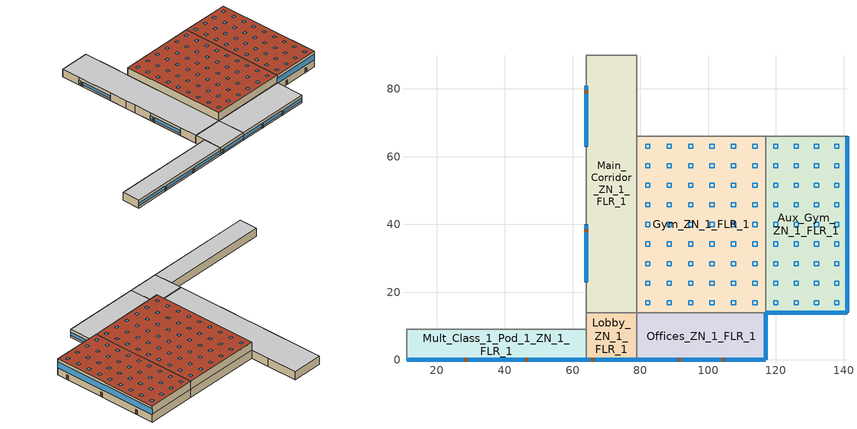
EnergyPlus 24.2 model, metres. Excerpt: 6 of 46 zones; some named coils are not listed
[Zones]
Mult_Class_1_Pod_1_ZN_1_FLR_1
 floor ground (Mult_Class_1_Pod_1_ZN_1_FLR_1_Floor_Ffactor): 11,9 64,9 64,0 11,0 z0
 wall outside (nonres_ext_wall_grd): 11,0 64,0 z0:4
 wall to Lobby_ZN_1_FLR_1 (int_wall): 64,0 64,9 z0:4
 wall to Corridor_Pod_1_ZN_1_FLR_1 (int_wall): 64,9 11,9 z0:4
 wall to Corner_Class_1_Pod_1_ZN_1_FLR_1 (int_wall): 11,9 11,0 z0:4
 window (NonresWindow_U_0.369_SHGC_0.357): 11.05,0 27.87,0 / 29.09,0 45.91,0 / 47.13,0 63.95,0 z1.03:2.5
 door (Swinging Door_con): 28.05,0 28.96,0 / 46.08,0 46.99,0 z0:2.13
 ceiling to Mult_Class_1_Pod_1_ZN_1_FLR_2 (int_slab_ceiling): 11,0 64,0 64,9 11,9 z4
Main_Corridor_ZN_1_FLR_1
 floor ground (Main_Corridor_ZN_1_FLR_1_Floor_Ffactor): 64,90 79,90 79,14 64,14 z0
 wall outside (nonres_ext_wall_grd): 64,81 64,63 / 64,40 64,23 z0:4
 wall to Lobby_ZN_1_FLR_1 (int_wall): 64,14 79,14 z0:4
 wall to Gym_ZN_1_FLR_1 (int_wall): 79,14 79,66 z0:4
 wall to Mech_ZN_1_FLR_1 (int_wall): 79,66 79,75 z0:4
 wall to Auditorium_ZN_1_FLR_1 (int_wall): 79,75 79,90 z0:4
 wall to Bathrooms_ZN_1_FLR_1 (int_wall): 79,90 64,90 z0:4
 wall to Mult_Class_1_Pod_3_ZN_1_FLR_1 (int_wall): 64,90 64,81 z0:4
 wall to Mult_Class_2_Pod_2_ZN_1_FLR_1 (int_wall): 64,63 64,54 z0:4
 wall to Corridor_Pod_2_ZN_1_FLR_1 (int_wall): 64,54 64,49 z0:4
 wall to Mult_Class_1_Pod_2_ZN_1_FLR_1 (int_wall): 64,49 64,40 z0:4
 wall to Mult_Class_2_Pod_1_ZN_1_FLR_1 (int_wall): 64,23 64,14 z0:4
 window (NonresWindow_U_0.369_SHGC_0.357): 64,80.95 64,79.73 / 64,78.51 64,63.05 z1:2.51; 64,39.95 64,38.73 / 64,37.51 64,23.05 z0.99:2.51
 door (Swinging Door_con): 64,79.62 64,78.7 / 64,38.55 64,37.63 z0:2.13
 ceiling to Main_Corridor_ZN_1_FLR_2 (int_slab_ceiling): 64,14 79,14 79,90 64,90 z4
Lobby_ZN_1_FLR_1
 floor ground (Lobby_ZN_1_FLR_1_Floor_Ffactor): 64,14 79,14 79,0 64,0 z0
 wall outside (nonres_ext_wall_grd): 64,0 79,0 z0:4
 wall to Offices_ZN_1_FLR_1 (int_wall): 79,0 79,14 z0:4
 wall to Corridor_Pod_1_ZN_1_FLR_1 (int_wall): 64,14 64,9 z0:4
 window (NonresWindow_U_0.369_SHGC_0.357): 64.05,0 65.27,0 / 66.49,0 78.95,0 z0.97:2.51
 door (Swinging Door_con): 65.43,0 66.35,0 z0:2.13
 ceiling to Lobby_ZN_1_FLR_2 (int_slab_ceiling): 64,0 79,0 79,14 64,14 z4
Offices_ZN_1_FLR_1
 floor ground (Offices_ZN_1_FLR_1_Floor_Ffactor): 79,14 117,14 117,0 79,0 z0
 wall outside (nonres_ext_wall_grd): 79,0 117,0 117,14 z0:4
 wall to Gym_ZN_1_FLR_1 (int_wall): 117,14 79,14 z0:4
 window (NonresWindow_U_0.369_SHGC_0.357): 117,0.05 117,13.95 z1.1:2.51; 79.05,0 90.87,0 / 92.09,0 103.91,0 / 105.13,0 116.95,0 z1:2.5
 door (Swinging Door_con): 91.08,0 91.99,0 / 104.08,0 104.99,0 z0:2.13
 ceiling to Offices_ZN_1_FLR_2 (int_slab_ceiling): 79,0 117,0 117,14 79,14 z4
Gym_ZN_1_FLR_1
 floor adiabatic (Gym_ZN_1_FLR_1_Floor_Ffactor): 79,66 117,66 117,14 79,14 z0
 wall to Aux_Gym_ZN_1_FLR_1 (int_wall): 117,14 117,66 z0:4; 117,14 117,66 z4:8
 wall to Mech_ZN_1_FLR_1 (int_wall): 117,66 79,66 z0:4
 wall to Offices_ZN_1_FLR_2 (int_wall): 79,14 117,14 z4:8
 wall to Mech_ZN_1_FLR_2 (int_wall): 117,66 79,66 z4:8
 wall to Main_Corridor_ZN_1_FLR_2 (int_wall): 79,66 79,14 z4:8
 roof outside (nonres_roof): 79,14 117,14 117,66 79,66 z8
 skylight (NonresSkylight_U_0.5_SHGC_0.4): 81.56,16.28 82.78,16.28 82.78,17.5 81.56,17.5 z8; 87.89,16.28 89.11,16.28 89.11,17.5 87.89,17.5 z8; 94.22,16.28 95.44,16.28 95.44,17.5 94.22,17.5 z8; 100.56,16.28 101.78,16.28 101.78,17.5 100.56,17.5 z8; 106.89,16.28 108.11,16.28 108.11,17.5 106.89,17.5 z8; 113.22,16.28 114.44,16.28 114.44,17.5 113.22,17.5 z8; 81.56,22.06 82.78,22.06 82.78,23.28 81.56,23.28 z8; 87.89,22.06 89.11,22.06 89.11,23.28 87.89,23.28 z8; 94.22,22.06 95.44,22.06 95.44,23.28 94.22,23.28 z8; 100.56,22.06 101.78,22.06 101.78,23.28 100.56,23.28 z8; 106.89,22.06 108.11,22.06 108.11,23.28 106.89,23.28 z8; 113.22,22.06 114.44,22.06 114.44,23.28 113.22,23.28 z8; 81.56,27.83 82.78,27.83 82.78,29.05 81.56,29.05 z8; 87.89,27.83 89.11,27.83 89.11,29.05 87.89,29.05 z8; 94.22,27.83 95.44,27.83 95.44,29.05 94.22,29.05 z8; 100.56,27.83 101.78,27.83 101.78,29.05 100.56,29.05 z8; 106.89,27.83 108.11,27.83 108.11,29.05 106.89,29.05 z8; 113.22,27.83 114.44,27.83 114.44,29.05 113.22,29.05 z8; 81.56,33.61 82.78,33.61 82.78,34.83 81.56,34.83 z8; 87.89,33.61 89.11,33.61 89.11,34.83 87.89,34.83 z8; 94.22,33.61 95.44,33.61 95.44,34.83 94.22,34.83 z8; 100.56,33.61 101.78,33.61 101.78,34.83 100.56,34.83 z8; 106.89,33.61 108.11,33.61 108.11,34.83 106.89,34.83 z8; 113.22,33.61 114.44,33.61 114.44,34.83 113.22,34.83 z8; 81.56,39.39 82.78,39.39 82.78,40.61 81.56,40.61 z8; 87.89,39.39 89.11,39.39 89.11,40.61 87.89,40.61 z8; 94.22,39.39 95.44,39.39 95.44,40.61 94.22,40.61 z8; 100.56,39.39 101.78,39.39 101.78,40.61 100.56,40.61 z8; 106.89,39.39 108.11,39.39 108.11,40.61 106.89,40.61 z8; 113.22,39.39 114.44,39.39 114.44,40.61 113.22,40.61 z8; 81.56,45.17 82.78,45.17 82.78,46.39 81.56,46.39 z8; 87.89,45.17 89.11,45.17 89.11,46.39 87.89,46.39 z8; 94.22,45.17 95.44,45.17 95.44,46.39 94.22,46.39 z8; 100.56,45.17 101.78,45.17 101.78,46.39 100.56,46.39 z8; 106.89,45.17 108.11,45.17 108.11,46.39 106.89,46.39 z8; 113.22,45.17 114.44,45.17 114.44,46.39 113.22,46.39 z8; 81.56,50.95 82.78,50.95 82.78,52.17 81.56,52.17 z8; 87.89,50.95 89.11,50.95 89.11,52.17 87.89,52.17 z8; 94.22,50.95 95.44,50.95 95.44,52.17 94.22,52.17 z8; 100.56,50.95 101.78,50.95 101.78,52.17 100.56,52.17 z8; 106.89,50.95 108.11,50.95 108.11,52.17 106.89,52.17 z8; 113.22,50.95 114.44,50.95 114.44,52.17 113.22,52.17 z8; 81.56,56.72 82.78,56.72 82.78,57.94 81.56,57.94 z8; 87.89,56.72 89.11,56.72 89.11,57.94 87.89,57.94 z8; 94.22,56.72 95.44,56.72 95.44,57.94 94.22,57.94 z8; 100.56,56.72 101.78,56.72 101.78,57.94 100.56,57.94 z8; 106.89,56.72 108.11,56.72 108.11,57.94 106.89,57.94 z8; 113.22,56.72 114.44,56.72 114.44,57.94 113.22,57.94 z8; 81.56,62.5 82.78,62.5 82.78,63.72 81.56,63.72 z8; 87.89,62.5 89.11,62.5 89.11,63.72 87.89,63.72 z8; 94.22,62.5 95.44,62.5 95.44,63.72 94.22,63.72 z8; 100.56,62.5 101.78,62.5 101.78,63.72 100.56,63.72 z8; 106.89,62.5 108.11,62.5 108.11,63.72 106.89,63.72 z8; 113.22,62.5 114.44,62.5 114.44,63.72 113.22,63.72 z8
Aux_Gym_ZN_1_FLR_1
 floor ground (Aux_Gym_ZN_1_FLR_1_Floor_Ffactor): 117,66 141,66 141,14 117,14 z0
 wall outside (nonres_ext_wall_grd): 117,14 141,14 141,66 z0:8
 wall to Kitchen_ZN_1_FLR_1 (int_wall): 141,66 117,66 z0:4
 wall to LIBRARY_MEDIA_CENTER_ZN_1_FLR_2 (int_wall): 141,66 117,66 z4:8
 window (NonresWindow_U_0.369_SHGC_0.357): 117.05,14 140.95,14 z3.69:6.51; 141,14.05 141,65.95 z3.7:6.5
 door (Swinging Door_con): 122.72,14 123.64,14 / 135.15,14 136.06,14 / 141,18.84 141,19.75 / 141,37.53 141,38.44 / 141,56.72 141,57.64 z0:2.13
 roof outside (nonres_roof): 117,14 141,14 141,66 117,66 z8
 skylight (NonresSkylight_U_0.5_SHGC_0.4): 119.39,16.28 120.61,16.28 120.61,17.5 119.39,17.5 z8; 125.39,16.28 126.61,16.28 126.61,17.5 125.39,17.5 z8; 131.39,16.28 132.61,16.28 132.61,17.5 131.39,17.5 z8; 137.39,16.28 138.61,16.28 138.61,17.5 137.39,17.5 z8; 119.39,22.06 120.61,22.06 120.61,23.28 119.39,23.28 z8; 125.39,22.06 126.61,22.06 126.61,23.28 125.39,23.28 z8; 131.39,22.06 132.61,22.06 132.61,23.28 131.39,23.28 z8; 137.39,22.06 138.61,22.06 138.61,23.28 137.39,23.28 z8; 119.39,27.83 120.61,27.83 120.61,29.05 119.39,29.05 z8; 125.39,27.83 126.61,27.83 126.61,29.05 125.39,29.05 z8; 131.39,27.83 132.61,27.83 132.61,29.05 131.39,29.05 z8; 137.39,27.83 138.61,27.83 138.61,29.05 137.39,29.05 z8; 119.39,33.61 120.61,33.61 120.61,34.83 119.39,34.83 z8; 125.39,33.61 126.61,33.61 126.61,34.83 125.39,34.83 z8; 131.39,33.61 132.61,33.61 132.61,34.83 131.39,34.83 z8; 137.39,33.61 138.61,33.61 138.61,34.83 137.39,34.83 z8; 119.39,39.39 120.61,39.39 120.61,40.61 119.39,40.61 z8; 125.39,39.39 126.61,39.39 126.61,40.61 125.39,40.61 z8; 131.39,39.39 132.61,39.39 132.61,40.61 131.39,40.61 z8; 137.39,39.39 138.61,39.39 138.61,40.61 137.39,40.61 z8; 119.39,45.17 120.61,45.17 120.61,46.39 119.39,46.39 z8; 125.39,45.17 126.61,45.17 126.61,46.39 125.39,46.39 z8; 131.39,45.17 132.61,45.17 132.61,46.39 131.39,46.39 z8; 137.39,45.17 138.61,45.17 138.61,46.39 137.39,46.39 z8; 119.39,50.95 120.61,50.95 120.61,52.17 119.39,52.17 z8; 125.39,50.95 126.61,50.95 126.61,52.17 125.39,52.17 z8; 131.39,50.95 132.61,50.95 132.61,52.17 131.39,52.17 z8; 137.39,50.95 138.61,50.95 138.61,52.17 137.39,52.17 z8; 119.39,56.72 120.61,56.72 120.61,57.94 119.39,57.94 z8; 125.39,56.72 126.61,56.72 126.61,57.94 125.39,57.94 z8; 131.39,56.72 132.61,56.72 132.61,57.94 131.39,57.94 z8; 137.39,56.72 138.61,56.72 138.61,57.94 137.39,57.94 z8; 119.39,62.5 120.61,62.5 120.61,63.72 119.39,63.72 z8; 125.39,62.5 126.61,62.5 126.61,63.72 125.39,63.72 z8; 131.39,62.5 132.61,62.5 132.61,63.72 131.39,63.72 z8; 137.39,62.5 138.61,62.5 138.61,63.72 137.39,63.72 z8
[Building]
SchoolSecondary: North Axis=0; Terrain=City; Loads Convergence Tolerance Value=0.04; Temperature Convergence Tolerance Value=0.2; Solar Distribution=FullInteriorAndExterior; Maximum Number of Warmup Days=25; Minimum Number of Warmup Days=6
[Site:Location]
New.York-John.F.Kennedy.Intl.AP_NY_USA WMO=744860: Latitude=40.66; Longitude=-73.8; Time Zone=-5; Elevation=7
[SizingPeriod:DesignDay] Day of Month=21; DryBulb Temperature Range Modifier Type=DefaultMultipliers; Humidity Condition Type=Wetbulb; Barometric Pressure=101241; Rain Indicator=No; Snow Indicator=No; Daylight Saving Time Indicator=No
Name | Month | Day Type | Maximum DryBulb Temperature | Daily DryBulb Temperature Range | Wetbulb or DewPoint at Maximum DryBulb | Wind Speed | Wind Direction | Solar Model Indicator | Sky Clearness | ASHRAE Clear Sky Optical Depth for Beam Irradiance taub | ASHRAE Clear Sky Optical Depth for Diffuse Irradiance taud
New.York-John.F.Kennedy.Intl.AP_NY_USA Ann Htg 99.6% Condns DB | 1 | WinterDesignDay | -10.7 | 0 | -10.7 | 7.5 | 320 | ASHRAEClearSky | 0
New.York-John.F.Kennedy.Intl.AP_NY_USA Ann Clg .4% Condns DB=>MWB | 7 | SummerDesignDay | 32.1 | 7.4 | 23.1 | 5.6 | 230 | ASHRAETau |  | 0.541 | 1.8
[Site:GroundTemperature:FCfactorMethod]
January Ground Temperature=14; February Ground Temperature=7.3; March Ground Temperature=3.3; April Ground Temperature=1.2; May Ground Temperature=-0.2; June Ground Temperature=5.6; July Ground Temperature=10.9; August Ground Temperature=16.1; September Ground Temperature=21.7; October Ground Temperature=25; November Ground Temperature=24.8; December Ground Temperature=19.9
[Site:WaterMainsTemperature]
Calculation Method=CORRELATION; Annual Average Outdoor Air Temperature=12.4667; Maximum Difference In Monthly Average Outdoor Air Temperatures=25.2
[Material]
Name | Roughness | Thickness | Conductivity | Density | Specific Heat | Thermal Absorptance | Solar Absorptance | Visible Absorptance
Std Wood 6inch | MediumSmooth | 0.15 | 0.12 | 540 | 1210 | 0.9 | 0.7 | 0.7
F07 25mm stucco | Smooth | 0.0254 | 0.72 | 1856 | 840 | 0.9 | 0.7 | 0.7
F08 Metal surface | Smooth | 0.0008 | 45.28 | 7824 | 500
F13 Built-up roofing | Rough | 0.0095 | 0.16 | 1120 | 1460 | 0.9 | 0.77
G01 13mm gypsum board | Smooth | 0.0127 | 0.16 | 800 | 1090 | 0.9 | 0.7 | 0.5
G01 16mm gypsum board | MediumSmooth | 0.0159 | 0.16 | 800 | 1090
100mm Normalweight concrete floor | MediumRough | 0.1016 | 2.31 | 2322 | 832
[Material:NoMass] Thermal Absorptance=0.9; Solar Absorptance=0.7
Name | Roughness | Thermal Resistance | Visible Absorptance
Opaque Door panel_con | MediumRough | 0.475973 | 0.7
CP02 CARPET PAD | VeryRough | 0.21648 | 0.8
Nonres_Roof_Insulation | MediumSmooth | 5.30668 | 0.7
Nonres_Exterior_Wall_Insulation_grd | MediumSmooth | 1.34659 | 0.7
[WindowMaterial:SimpleGlazingSystem]
Name | UFactor | Solar Heat Gain Coefficient | Visible Transmittance
Nonres Window Glazing Layer | 2.09528 | 0.357 | 0.3927
Nonres Skylight Glazing Layer | 2.83913 | 0.4 | 0.4
[Construction]
Swinging Door_con: Opaque Door panel_con
InteriorFurnishings: Std Wood 6inch
int_wall: G01 13mm gypsum board, G01 13mm gypsum board
int_slab_ceiling: CP02 CARPET PAD, 100mm Normalweight concrete floor
nonres_roof: F13 Built-up roofing, Nonres_Roof_Insulation, F08 Metal surface
nonres_ext_wall_grd: F07 25mm stucco, G01 16mm gypsum board, Nonres_Exterior_Wall_Insulation_grd, G01 16mm gypsum board
NonresWindow_U_0.369_SHGC_0.357: Nonres Window Glazing Layer
NonresSkylight_U_0.5_SHGC_0.4: Nonres Skylight Glazing Layer
[Construction:FfactorGroundFloor] FFactor=0.90012
Name | Area | PerimeterExposed
Mult_Class_1_Pod_1_ZN_1_FLR_1_Floor_Ffactor | 477 | 53
Main_Corridor_ZN_1_FLR_1_Floor_Ffactor | 1140 | 35
Lobby_ZN_1_FLR_1_Floor_Ffactor | 210 | 15
Offices_ZN_1_FLR_1_Floor_Ffactor | 532 | 52
Gym_ZN_1_FLR_1_Floor_Ffactor | 1976 | 0
Aux_Gym_ZN_1_FLR_1_Floor_Ffactor | 1248 | 76
[Zone] Type=1; Multiplier=1; Ceiling Height=4; Floor Area=autocalculate; Part of Total Floor Area=Yes
Name | Volume
Mult_Class_1_Pod_1_ZN_1_FLR_1 | 1908
Main_Corridor_ZN_1_FLR_1 | 4560
Lobby_ZN_1_FLR_1 | 840
Offices_ZN_1_FLR_1 | 2128
Gym_ZN_1_FLR_1 | 15808
Aux_Gym_ZN_1_FLR_1 | 9984
[InternalMass] Construction=InteriorFurnishings
Name | Zone or ZoneList | Surface Area
Mult_Class_1_Pod_1_ZN_1_FLR_1_InternalMass_1 | Mult_Class_1_Pod_1_ZN_1_FLR_1 | 954
Main_Corridor_ZN_1_FLR_1_InternalMass_1 | Main_Corridor_ZN_1_FLR_1 | 2280
Lobby_ZN_1_FLR_1_InternalMass_1 | Lobby_ZN_1_FLR_1 | 420
Offices_ZN_1_FLR_1_InternalMass_1 | Offices_ZN_1_FLR_1 | 1064
Gym_ZN_1_FLR_1_InternalMass_1 | Gym_ZN_1_FLR_1 | 3952
Aux_Gym_ZN_1_FLR_1_InternalMass_1 | Aux_Gym_ZN_1_FLR_1 | 2496
[People] Fraction Radiant=0.3; Sensible Heat Fraction=AUTOCALCULATE; Activity Level Schedule=ACTIVITY_SCH; Enable ASHRAE 55 Comfort Warnings=No; Mean Radiant Temperature Calculation Type=EnclosureAveraged; Work Efficiency Schedule=WORK_EFF_SCH; Clothing Insulation Calculation Method=ClothingInsulationSchedule; Clothing Insulation Schedule=CLOTHING_SCH; Air Velocity Schedule=AIR_VELO_SCH; Thermal Comfort Model 1 Type=FANGER
Name | Zone or ZoneList or Space or SpaceList | Number of People Schedule | Number of People Calculation Method | Floor Area per Person | Number of People
Mult_Class_1_Pod_1_ZN_1_FLR_1 | Mult_Class_1_Pod_1_ZN_1_FLR_1 | BLDG_OCC_SCH | Area/Person | 2.654
Offices_ZN_1_FLR_1 | Offices_ZN_1_FLR_1 | BLDG_OCC_SCH_Offices_w_SB | Area/Person | 18.579
Gym_ZN_1_FLR_1 | Gym_ZN_1_FLR_1 | BLDG_OCC_SCH_Gym | Area/Person | 3.096771
Aux_Gym_ZN_1_FLR_1 | Aux_Gym_ZN_1_FLR_1 | BLDG_OCC_SCH_Gym | Area/Person | 3.096771
LOBBY_ZN_1_FLR_1 | LOBBY_ZN_1_FLR_1 | BLDG_OCC_SCH | People |  | 22.607
MAIN_CORRIDOR_ZN_1_FLR_1 | MAIN_CORRIDOR_ZN_1_FLR_1 | BLDG_OCC_SCH | People |  | 61.361
[Lights] Design Level Calculation Method=Watts/Area; Return Air Fraction=0; Fraction Radiant=0.37; Fraction Visible=0.2; Fraction Replaceable=1; EndUse Subcategory=LightsWired; Return Air Fraction Calculated from Plenum Temperature=No
Name | Zone or ZoneList or Space or SpaceList | Schedule | Watts per Floor Area
Mult_Class_1_Pod_1_ZN_1_FLR_1_Lights | Mult_Class_1_Pod_1_ZN_1_FLR_1 | ltg_sch_classroom | 7.42257
Main_Corridor_ZN_1_FLR_1_Lights | Main_Corridor_ZN_1_FLR_1 | ltg_sch_corridor | 4.299174
Lobby_ZN_1_FLR_1_Lights | Lobby_ZN_1_FLR_1 | ltg_sch_lobby | 7.750008
Offices_ZN_1_FLR_1_Lights | Offices_ZN_1_FLR_1 | ltg_sch_office | 6.416874
Gym_ZN_1_FLR_1_Lights | Gym_ZN_1_FLR_1 | ltg_sch_gym | 7.188129
Aux_Gym_ZN_1_FLR_1_Lights | Aux_Gym_ZN_1_FLR_1 | ltg_sch_gym | 7.188129
[ElectricEquipment] Schedule=BLDG_EQUIP_SCH; Design Level Calculation Method=EquipmentLevel; Fraction Latent=0; Fraction Radiant=0.5; Fraction Lost=0; EndUse Subcategory=MiscPlug
Name | Zone or ZoneList or Space or SpaceList | Design Level
Mult_Class_1_Pod_1_ZN_1_FLR_1_PlugMisc_Equip | Mult_Class_1_Pod_1_ZN_1_FLR_1 | 4770
Main_Corridor_ZN_1_FLR_1_PlugMisc_Equip | Main_Corridor_ZN_1_FLR_1 | 4560
Lobby_ZN_1_FLR_1_PlugMisc_Equip | Lobby_ZN_1_FLR_1 | 840
Offices_ZN_1_FLR_1_PlugMisc_Equip | Offices_ZN_1_FLR_1 | 5745.6
Gym_ZN_1_FLR_1_PlugMisc_Equip | Gym_ZN_1_FLR_1 | 9880
Aux_Gym_ZN_1_FLR_1_PlugMisc_Equip | Aux_Gym_ZN_1_FLR_1 | 6240
[Daylighting:Controls] Daylighting Method=SplitFlux; Availability Schedule=DaylightAvailSch; Lighting Control Type=Continuousoff; Minimum Input Power Fraction for Continuous or ContinuousOff Dimming Control=0.2; Minimum Light Output Fraction for Continuous or ContinuousOff Dimming Control=0.2; Number of Stepped Control Steps=3; Probability Lighting will be Reset When Needed in Manual Stepped Control=1; Maximum Allowable Discomfort Glare Index=22
Name | Zone or Space | Glare Calculation Daylighting Reference Point | Glare Calculation Azimuth Angle of View Direction Clockwise from Zone yAxis | Daylighting Reference Point 1 | Fraction of Lights Controlled by Reference Point 1 | Illuminance Setpoint at Reference Point 1 | Daylighting Reference Point 2 | Fraction of Lights Controlled by Reference Point 2 | Illuminance Setpoint at Reference Point 2
Gym_ZN_1_FLR_1_DaylCtrl | Gym_ZN_1_FLR_1 | Gym_ZN_1_FLR_1_DaylRefPt1 | 0 | Gym_ZN_1_FLR_1_DaylRefPt1 | 0.5 | 538 | Gym_ZN_1_FLR_1_DaylRefPt2 | 0.5 | 538
Aux_Gym_ZN_1_FLR_1_DaylCtrl | Aux_Gym_ZN_1_FLR_1 | Aux_Gym_ZN_1_FLR_1_DaylRefPt1 | 0 | Aux_Gym_ZN_1_FLR_1_DaylRefPt1 | 0.5 | 538 | Aux_Gym_ZN_1_FLR_1_DaylRefPt2 | 0.5 | 538
Mult_Class_1_Pod_1_ZN_1_FLR_1_DaylCtrl | Mult_Class_1_Pod_1_ZN_1_FLR_1 | Mult_Class_1_Pod_1_ZN_1_FLR_1_DaylRefPt1 | 180 | Mult_Class_1_Pod_1_ZN_1_FLR_1_DaylRefPt1 | 0.28 | 377 | Mult_Class_1_Pod_1_ZN_1_FLR_1_DaylRefPt2 | 0.28 | 377
Lobby_ZN_1_FLR_1_DaylCtrl | Lobby_ZN_1_FLR_1 | Lobby_ZN_1_FLR_1_DaylRefPt1 | 180 | Lobby_ZN_1_FLR_1_DaylRefPt1 | 0.18 | 269 | Lobby_ZN_1_FLR_1_DaylRefPt2 | 0.18 | 269
Offices_ZN_1_FLR_1_DaylCtrl | Offices_ZN_1_FLR_1 | Offices_ZN_1_FLR_1_DaylRefPt1 | 180 | Offices_ZN_1_FLR_1_DaylRefPt1 | 0.36 | 323 | Offices_ZN_1_FLR_1_DaylRefPt2 | 0.08 | 323
[ZoneInfiltration:DesignFlowRate] Temperature Term Coefficient=0; Velocity Squared Term Coefficient=0
Name | Zone or ZoneList or Space or SpaceList | Schedule | Design Flow Rate Calculation Method | Flow Rate per Exterior Surface Area | Constant Term Coefficient | Velocity Term Coefficient | Design Flow Rate
Mult_Class_1_Pod_1_ZN_1_FLR_1_Infiltration | Mult_Class_1_Pod_1_ZN_1_FLR_1 | INFIL_SCH_PNNL | Flow/ExteriorWallArea | 0.000569572 | 0 | 0.224
Main_Corridor_ZN_1_FLR_1_Infiltration | Main_Corridor_ZN_1_FLR_1 | INFIL_SCH_PNNL | Flow/ExteriorWallArea | 0.000569572 | 0 | 0.224
Lobby_ZN_1_FLR_1_Infiltration | Lobby_ZN_1_FLR_1 | INFIL_SCH_PNNL | Flow/ExteriorWallArea | 0.000569572 | 0 | 0.224
Lobby_ZN_1_FLR_1_Door_Infiltration | Lobby_ZN_1_FLR_1 | INFIL_Door_Opening_SCH | Flow/Zone |  | 1 | 0 | 5.11449
Offices_ZN_1_FLR_1_Infiltration | Offices_ZN_1_FLR_1 | INFIL_SCH_PNNL | Flow/ExteriorWallArea | 0.000569572 | 0 | 0.224
Gym_ZN_1_FLR_1_Infiltration | Gym_ZN_1_FLR_1 | INFIL_SCH_PNNL | Flow/ExteriorWallArea | 0.000569572 | 0 | 0.224
Aux_Gym_ZN_1_FLR_1_Infiltration | Aux_Gym_ZN_1_FLR_1 | INFIL_SCH_PNNL | Flow/ExteriorWallArea | 0.000569572 | 0 | 0.224
[Exterior:Lights] Control Option=AstronomicalClock; EndUse Subcategory=General
Name | Schedule | Design Level
Exterior_Lights_a | Exterior_lighting_schedule_a | 453.7
Exterior_Lights_b | Exterior_lighting_schedule_b_2016 | 2195.85
Exterior_Lights_c | Exterior_lighting_schedule_c_2016 | 2015.29
[DesignSpecification:OutdoorAir]
Name | Outdoor Air Method | Outdoor Air Flow per Person | Outdoor Air Flow per Zone Floor Area
SZ DSOA Mult_Class_1_Pod_1_ZN_1_FLR_1 | Sum | 0.00471947 | 0.000609599
SZ DSOA Main_Corridor_ZN_1_FLR_1; SZ DSOA Main_Corridor_ZN_1_FLR_2 | Flow/Area |  | 0.0003048
SZ DSOA Lobby_ZN_1_FLR_1; SZ DSOA Lobby_ZN_1_FLR_2 | Flow/Area |  | 0.000558799
SZ DSOA Bathrooms_ZN_1_FLR_1; SZ DSOA Bathrooms_ZN_1_FLR_2; SZ DSOA Mech_ZN_1_FLR_1; SZ DSOA Mech_ZN_1_FLR_2 | Flow/Area |  | 0
SZ DSOA Offices_ZN_1_FLR_1; SZ DSOA Offices_ZN_1_FLR_2 | Flow/Area |  | 0.0004318
SZ DSOA LIBRARY_MEDIA_CENTER_ZN_1_FLR_2 | Flow/Area |  | 0.000863599
SZ DSOA Gym_ZN_1_FLR_1; SZ DSOA Aux_Gym_ZN_1_FLR_1 | Flow/Area |  | 0.001524
[DesignSpecification:ZoneAirDistribution] Zone Air Distribution Effectiveness in Cooling Mode=1; Zone Air Distribution Effectiveness in Heating Mode=1
Name | Minimum Zone Ventilation Efficiency
VAV_Zone_AirDistribution | 0.6
CM DSZAD Building
[Sizing:Zone] Zone Cooling Design Supply Air Temperature Input Method=SupplyAirTemperature; Zone Cooling Design Supply Air Temperature=12.8; Zone Heating Design Supply Air Temperature Input Method=SupplyAirTemperature; Zone Heating Design Supply Air Temperature=40; Zone Cooling Design Supply Air Humidity Ratio=0.0085; Zone Heating Design Supply Air Humidity Ratio=0.008; Cooling Design Air Flow Method=DesignDay; Cooling Design Air Flow Rate=0; Cooling Minimum Air Flow Fraction=0; Heating Design Air Flow Method=DesignDay; Heating Design Air Flow Rate=0; Zone Load Sizing Method=Sensible Load Only No Latent Load; Zone Latent Cooling Design Supply Air Humidity Ratio Input Method=HumidityRatioDifference; Zone Cooling Design Supply Air Humidity Ratio Difference=0.005; Zone Latent Heating Design Supply Air Humidity Ratio Input Method=HumidityRatioDifference; Zone Humidification Design Supply Air Humidity Ratio Difference=0.005
Name | Design Specification Outdoor Air Object | Design Specification Zone Air Distribution Object
Mult_Class_1_Pod_1_ZN_1_FLR_1 | SZ DSOA Mult_Class_1_Pod_1_ZN_1_FLR_1 | VAV_Zone_AirDistribution
Main_Corridor_ZN_1_FLR_1 | SZ DSOA Main_Corridor_ZN_1_FLR_1 | VAV_Zone_AirDistribution
Lobby_ZN_1_FLR_1 | SZ DSOA Lobby_ZN_1_FLR_1 | VAV_Zone_AirDistribution
Offices_ZN_1_FLR_1 | SZ DSOA Offices_ZN_1_FLR_1 | VAV_Zone_AirDistribution
Gym_ZN_1_FLR_1 | SZ DSOA Gym_ZN_1_FLR_1
Aux_Gym_ZN_1_FLR_1 | SZ DSOA Aux_Gym_ZN_1_FLR_1
[ZoneControl:Thermostat] Control Type Schedule=Dual Zone Control Type Sched
Name | Zone or ZoneList | Control 1
Mult_Class_1_Pod_1_ZN_1_FLR_1 Thermostat | Mult_Class_1_Pod_1_ZN_1_FLR_1 | Mult_Class_1_Pod_1_ZN_1_FLR_1 Dual SP Control
Main_Corridor_ZN_1_FLR_1 Thermostat | Main_Corridor_ZN_1_FLR_1 | Main_Corridor_ZN_1_FLR_1 Dual SP Control
Lobby_ZN_1_FLR_1 Thermostat | Lobby_ZN_1_FLR_1 | Lobby_ZN_1_FLR_1 Dual SP Control
Offices_ZN_1_FLR_1 Thermostat | Offices_ZN_1_FLR_1 | Offices_ZN_1_FLR_1 Dual SP Control
Gym_ZN_1_FLR_1 Thermostat | Gym_ZN_1_FLR_1 | Gym_ZN_1_FLR_1 Dual SP Control
Aux_Gym_ZN_1_FLR_1 Thermostat | Aux_Gym_ZN_1_FLR_1 | Aux_Gym_ZN_1_FLR_1 Dual SP Control
[ThermostatSetpoint:DualSetpoint]
Name | Heating Setpoint Temperature Schedule | Cooling Setpoint Temperature Schedule
Mult_Class_1_Pod_1_ZN_1_FLR_1 Dual SP Control; Main_Corridor_ZN_1_FLR_1 Dual SP Control; Lobby_ZN_1_FLR_1 Dual SP Control; Gym_ZN_1_FLR_1 Dual SP Control; Aux_Gym_ZN_1_FLR_1 Dual SP Control | HTGSETP_SCH_YES_OPTIMUM | CLGSETP_SCH_YES_OPTIMUM
Offices_ZN_1_FLR_1 Dual SP Control | HTGSETP_SCH_YES_OPTIMUM_w_SB | CLGSETP_SCH_YES_OPTIMUM_w_SB
[ZONEHVAC:TERMINALUNIT:VARIABLEREFRIGERANTFLOW] Terminal Unit Availability Schedule=Always On Discrete hvac_library; Cooling Supply Air Flow Rate=Autosize; No Cooling Supply Air Flow Rate=Autosize; Heating Supply Air Flow Rate=Autosize; No Heating Supply Air Flow Rate=Autosize; Cooling Outdoor Air Flow Rate=0; Heating Outdoor Air Flow Rate=0; No Load Outdoor Air Flow Rate=0; Supply Air Fan Operating Mode Schedule=Always On Discrete hvac_library; Supply Air Fan Placement=BlowThrough; Zone Terminal Unit On Parasitic Electric Energy Use=30; Zone Terminal Unit Off Parasitic Electric Energy Use=20; Rated Heating Capacity Sizing Ratio=1; Maximum Supply Air Temperature from Supplemental Heater=Autosize; Maximum Outdoor DryBulb Temperature for Supplemental Heater Operation=21
Name | Supply Air Fan Object | Outside Air Mixer Object | Cooling Coil Object | Heating Coil Object
Mult_Class_2_Pod_1_ZN_1_FLR_1 VRF Terminal | Mult_Class_2_Pod_1_ZN_1_FLR_1 VRF Terminal Fan OnOff | Mult_Class_2_Pod_1_ZN_1_FLR_1 VRF Terminal OA Mixer | Mult_Class_2_Pod_1_ZN_1_FLR_1 VRF Terminal Cooling Coil | Mult_Class_2_Pod_1_ZN_1_FLR_1 VRF Terminal Heating Coil
Corner_Class_1_Pod_2_ZN_1_FLR_1 VRF Terminal | Corner_Class_1_Pod_2_ZN_1_FLR_1 VRF Terminal Fan OnOff | Corner_Class_1_Pod_2_ZN_1_FLR_1 VRF Terminal OA Mixer | Corner_Class_1_Pod_2_ZN_1_FLR_1 VRF Terminal Cooling Coil | Corner_Class_1_Pod_2_ZN_1_FLR_1 VRF Terminal Heating Coil
Mult_Class_1_Pod_2_ZN_1_FLR_1 VRF Terminal | Mult_Class_1_Pod_2_ZN_1_FLR_1 VRF Terminal Fan OnOff | Mult_Class_1_Pod_2_ZN_1_FLR_1 VRF Terminal OA Mixer | Mult_Class_1_Pod_2_ZN_1_FLR_1 VRF Terminal Cooling Coil | Mult_Class_1_Pod_2_ZN_1_FLR_1 VRF Terminal Heating Coil
Corridor_Pod_2_ZN_1_FLR_1 VRF Terminal | Corridor_Pod_2_ZN_1_FLR_1 VRF Terminal Fan OnOff | Corridor_Pod_2_ZN_1_FLR_1 VRF Terminal OA Mixer | Corridor_Pod_2_ZN_1_FLR_1 VRF Terminal Cooling Coil | Corridor_Pod_2_ZN_1_FLR_1 VRF Terminal Heating Coil
Corner_Class_2_Pod_2_ZN_1_FLR_1 VRF Terminal | Corner_Class_2_Pod_2_ZN_1_FLR_1 VRF Terminal Fan OnOff | Corner_Class_2_Pod_2_ZN_1_FLR_1 VRF Terminal OA Mixer | Corner_Class_2_Pod_2_ZN_1_FLR_1 VRF Terminal Cooling Coil | Corner_Class_2_Pod_2_ZN_1_FLR_1 VRF Terminal Heating Coil
Mult_Class_2_Pod_2_ZN_1_FLR_1 VRF Terminal | Mult_Class_2_Pod_2_ZN_1_FLR_1 VRF Terminal Fan OnOff | Mult_Class_2_Pod_2_ZN_1_FLR_1 VRF Terminal OA Mixer | Mult_Class_2_Pod_2_ZN_1_FLR_1 VRF Terminal Cooling Coil | Mult_Class_2_Pod_2_ZN_1_FLR_1 VRF Terminal Heating Coil
Corner_Class_1_Pod_3_ZN_1_FLR_1 VRF Terminal | Corner_Class_1_Pod_3_ZN_1_FLR_1 VRF Terminal Fan OnOff | Corner_Class_1_Pod_3_ZN_1_FLR_1 VRF Terminal OA Mixer | Corner_Class_1_Pod_3_ZN_1_FLR_1 VRF Terminal Cooling Coil | Corner_Class_1_Pod_3_ZN_1_FLR_1 VRF Terminal Heating Coil
Mult_Class_1_Pod_3_ZN_1_FLR_1 VRF Terminal | Mult_Class_1_Pod_3_ZN_1_FLR_1 VRF Terminal Fan OnOff | Mult_Class_1_Pod_3_ZN_1_FLR_1 VRF Terminal OA Mixer | Mult_Class_1_Pod_3_ZN_1_FLR_1 VRF Terminal Cooling Coil | Mult_Class_1_Pod_3_ZN_1_FLR_1 VRF Terminal Heating Coil
Corridor_Pod_3_ZN_1_FLR_1 VRF Terminal | Corridor_Pod_3_ZN_1_FLR_1 VRF Terminal Fan OnOff | Corridor_Pod_3_ZN_1_FLR_1 VRF Terminal OA Mixer | Corridor_Pod_3_ZN_1_FLR_1 VRF Terminal Cooling Coil | Corridor_Pod_3_ZN_1_FLR_1 VRF Terminal Heating Coil
Corner_Class_2_Pod_3_ZN_1_FLR_1 VRF Terminal | Corner_Class_2_Pod_3_ZN_1_FLR_1 VRF Terminal Fan OnOff | Corner_Class_2_Pod_3_ZN_1_FLR_1 VRF Terminal OA Mixer | Corner_Class_2_Pod_3_ZN_1_FLR_1 VRF Terminal Cooling Coil | Corner_Class_2_Pod_3_ZN_1_FLR_1 VRF Terminal Heating Coil
Mult_Class_2_Pod_3_ZN_1_FLR_1 VRF Terminal | Mult_Class_2_Pod_3_ZN_1_FLR_1 VRF Terminal Fan OnOff | Mult_Class_2_Pod_3_ZN_1_FLR_1 VRF Terminal OA Mixer | Mult_Class_2_Pod_3_ZN_1_FLR_1 VRF Terminal Cooling Coil | Mult_Class_2_Pod_3_ZN_1_FLR_1 VRF Terminal Heating Coil
Main_Corridor_ZN_1_FLR_1 VRF Terminal | Main_Corridor_ZN_1_FLR_1 VRF Terminal Fan OnOff | Main_Corridor_ZN_1_FLR_1 VRF Terminal OA Mixer | Main_Corridor_ZN_1_FLR_1 VRF Terminal Cooling Coil | Main_Corridor_ZN_1_FLR_1 VRF Terminal Heating Coil
Lobby_ZN_1_FLR_1 VRF Terminal | Lobby_ZN_1_FLR_1 VRF Terminal Fan OnOff | Lobby_ZN_1_FLR_1 VRF Terminal OA Mixer | Lobby_ZN_1_FLR_1 VRF Terminal Cooling Coil | Lobby_ZN_1_FLR_1 VRF Terminal Heating Coil
Bathrooms_ZN_1_FLR_1 VRF Terminal | Bathrooms_ZN_1_FLR_1 VRF Terminal Fan OnOff | Bathrooms_ZN_1_FLR_1 VRF Terminal OA Mixer | Bathrooms_ZN_1_FLR_1 VRF Terminal Cooling Coil | Bathrooms_ZN_1_FLR_1 VRF Terminal Heating Coil
Offices_ZN_1_FLR_1 VRF Terminal | Offices_ZN_1_FLR_1 VRF Terminal Fan OnOff | Offices_ZN_1_FLR_1 VRF Terminal OA Mixer | Offices_ZN_1_FLR_1 VRF Terminal Cooling Coil | Offices_ZN_1_FLR_1 VRF Terminal Heating Coil
Gym_ZN_1_FLR_1 VRF Terminal | Gym_ZN_1_FLR_1 VRF Terminal Fan OnOff | Gym_ZN_1_FLR_1 VRF Terminal OA Mixer | Gym_ZN_1_FLR_1 VRF Terminal Cooling Coil | Gym_ZN_1_FLR_1 VRF Terminal Heating Coil
Aux_Gym_ZN_1_FLR_1 VRF Terminal | Aux_Gym_ZN_1_FLR_1 VRF Terminal Fan OnOff | Aux_Gym_ZN_1_FLR_1 VRF Terminal OA Mixer | Aux_Gym_ZN_1_FLR_1 VRF Terminal Cooling Coil | Aux_Gym_ZN_1_FLR_1 VRF Terminal Heating Coil
Auditorium_ZN_1_FLR_1 VRF Terminal | Auditorium_ZN_1_FLR_1 VRF Terminal Fan OnOff | Auditorium_ZN_1_FLR_1 VRF Terminal OA Mixer | Auditorium_ZN_1_FLR_1 VRF Terminal Cooling Coil | Auditorium_ZN_1_FLR_1 VRF Terminal Heating Coil
Kitchen_ZN_1_FLR_1 VRF Terminal | Kitchen_ZN_1_FLR_1 VRF Terminal Fan OnOff | Kitchen_ZN_1_FLR_1 VRF Terminal OA Mixer | Kitchen_ZN_1_FLR_1 VRF Terminal Cooling Coil | Kitchen_ZN_1_FLR_1 VRF Terminal Heating Coil
Cafeteria_ZN_1_FLR_1 VRF Terminal | Cafeteria_ZN_1_FLR_1 VRF Terminal Fan OnOff | Cafeteria_ZN_1_FLR_1 VRF Terminal OA Mixer | Cafeteria_ZN_1_FLR_1 VRF Terminal Cooling Coil | Cafeteria_ZN_1_FLR_1 VRF Terminal Heating Coil
[Zone equipment]
Mult_Class_1_Pod_1_ZN_1_FLR_1: Mult_Class_1_Pod_1_ZN_1_FLR_1 VRF Terminal
Main_Corridor_ZN_1_FLR_1: Main_Corridor_ZN_1_FLR_1 VRF Terminal
Lobby_ZN_1_FLR_1: Lobby_ZN_1_FLR_1 VRF Terminal
Offices_ZN_1_FLR_1: Offices_ZN_1_FLR_1 VRF Terminal
Gym_ZN_1_FLR_1: Gym_ZN_1_FLR_1 VRF Terminal
Aux_Gym_ZN_1_FLR_1: Aux_Gym_ZN_1_FLR_1 VRF Terminal
[AirLoopHVAC:UnitarySystem] Control Type=Load; Dehumidification Control Type=None; Availability Schedule=Always_On; Fan Placement=DrawThrough; Supply Air Fan Operating Mode Schedule=HVACOperationSchd; DX Heating Coil Sizing Ratio=1; Use DOAS DX Cooling Coil=No; Minimum Supply Air Temperature=2; Latent Load Control=SensibleOnlyLoadControl; Cooling Supply Air Flow Rate Method=SupplyAirFlowRate; Cooling Supply Air Flow Rate=AUTOSIZE; Heating Supply Air Flow Rate Method=SupplyAirFlowRate; Heating Supply Air Flow Rate=AUTOSIZE; No Load Supply Air Flow Rate Method=SupplyAirFlowRate; No Load Supply Air Flow Rate=AUTOSIZE; No Load Supply Air Flow Rate Control Set To Low Speed=No; Maximum Supply Air Temperature=AUTOSIZE
Name | Controlling Zone or Thermostat Location | Supply Fan | Heating Coil | Cooling Coil | Design Specification Multispeed Object
PSZ-AC_1:5_Unitary_Package_DX | Gym_ZN_1_FLR_1 | PSZ-AC_1:5_addAQ_Unitary_Package_fan | PSZ-AC_1:5 Heating Coil | PSZ-AC_1:5 Cooling Coil | PSZ-AC_1:5_Unitary_Package_DX_Perf
PSZ-AC_2:6_Unitary_Package_DX | Aux_Gym_ZN_1_FLR_1 | PSZ-AC_2:6_addAQ_Unitary_Package_fan | PSZ-AC_2:6 Heating Coil | PSZ-AC_2:6 Cooling Coil | PSZ-AC_2:6_Unitary_Package_DX_Perf
[Controller:MechanicalVentilation] Availability Schedule=MinOA_MotorizedDamper_Sched; Design Specification Zone Air Distribution Object Name 1=CM DSZAD Building
VAV_OTHER_DCV: Demand Controlled Ventilation=Yes; System Outdoor Air Method=Standard62.1VentilationRateProcedure; Zone or ZoneList 1=Main_Corridor_ZN_1_FLR_1; Design Specification Outdoor Air Object Name 1=SZ DSOA Main_Corridor_ZN_1_FLR_1; Zone or ZoneList 2=Main_Corridor_ZN_1_FLR_2; Design Specification Outdoor Air Object Name 2=SZ DSOA Main_Corridor_ZN_1_FLR_2; Design Specification Zone Air Distribution Object Name 2=CM DSZAD Building; Zone or ZoneList 3=Lobby_ZN_1_FLR_1; Design Specification Outdoor Air Object Name 3=SZ DSOA Lobby_ZN_1_FLR_1; Design Specification Zone Air Distribution Object Name 3=CM DSZAD Building; Zone or ZoneList 4=Lobby_ZN_1_FLR_2; Design Specification Outdoor Air Object Name 4=SZ DSOA Lobby_ZN_1_FLR_2; Design Specification Zone Air Distribution Object Name 4=CM DSZAD Building; Zone or ZoneList 5=Bathrooms_ZN_1_FLR_1; Design Specification Outdoor Air Object Name 5=SZ DSOA Bathrooms_ZN_1_FLR_1; Design Specification Zone Air Distribution Object Name 5=CM DSZAD Building; Zone or ZoneList 6=Bathrooms_ZN_1_FLR_2; Design Specification Outdoor Air Object Name 6=SZ DSOA Bathrooms_ZN_1_FLR_2; Design Specification Zone Air Distribution Object Name 6=CM DSZAD Building; Zone or ZoneList 7=Offices_ZN_1_FLR_1; Design Specification Outdoor Air Object Name 7=SZ DSOA Offices_ZN_1_FLR_1; Design Specification Zone Air Distribution Object Name 7=CM DSZAD Building; Zone or ZoneList 8=Offices_ZN_1_FLR_2; Design Specification Outdoor Air Object Name 8=SZ DSOA Offices_ZN_1_FLR_2; Design Specification Zone Air Distribution Object Name 8=CM DSZAD Building; Zone or ZoneList 9=LIBRARY_MEDIA_CENTER_ZN_1_FLR_2; Design Specification Outdoor Air Object Name 9=SZ DSOA LIBRARY_MEDIA_CENTER_ZN_1_FLR_2; Design Specification Zone Air Distribution Object Name 9=CM DSZAD Building; Zone or ZoneList 10=Mech_ZN_1_FLR_1; Design Specification Outdoor Air Object Name 10=SZ DSOA Mech_ZN_1_FLR_1; Design Specification Zone Air Distribution Object Name 10=CM DSZAD Building; Zone or ZoneList 11=Mech_ZN_1_FLR_2; Design Specification Outdoor Air Object Name 11=SZ DSOA Mech_ZN_1_FLR_2; Design Specification Zone Air Distribution Object Name 11=CM DSZAD Building
Gym_ZN_1_FLR_1_DCV: Demand Controlled Ventilation=No; System Outdoor Air Method=ZoneSum; Zone or ZoneList 1=Gym_ZN_1_FLR_1; Design Specification Outdoor Air Object Name 1=SZ DSOA Gym_ZN_1_FLR_1
Aux_Gym_ZN_1_FLR_1_DCV: Demand Controlled Ventilation=No; System Outdoor Air Method=ZoneSum; Zone or ZoneList 1=Aux_Gym_ZN_1_FLR_1; Design Specification Outdoor Air Object Name 1=SZ DSOA Aux_Gym_ZN_1_FLR_1
[EnergyManagementSystem:Sensor]
Name | OutputVariable or OutputMeter Index Key | OutputVariable or OutputMeter
mCl1_Pod_1_ZN_1_FLR_1_LSr | Mult_Class_1_Pod_1_ZN_1_FLR_1 | Zone Lights Electricity Rate
mCl1_Pod_1_ZN_1_FLR_1_OSr | Mult_Class_1_Pod_1_ZN_1_FLR_1 | People Occupant Count
AUX_GYM_ZN_1_FLR_1_LSr | AUX_GYM_ZN_1_FLR_1 | Zone Lights Electricity Rate
AUX_GYM_ZN_1_FLR_1_OSr | AUX_GYM_ZN_1_FLR_1 | People Occupant Count
Main_Corridor_ZN_1_FLR_1_LSr | Main_Corridor_ZN_1_FLR_1 | Zone Lights Electricity Rate
Lobby_ZN_1_FLR_1_LSr | Lobby_ZN_1_FLR_1 | Zone Lights Electricity Rate
Offices_ZN_1_FLR_1_LSr | Offices_ZN_1_FLR_1 | Zone Lights Electricity Rate
Offices_ZN_1_FLR_1_OSr | Offices_ZN_1_FLR_1 | People Occupant Count
Gym_ZN_1_FLR_1_LSr | Gym_ZN_1_FLR_1 | Zone Lights Electricity Rate
Gym_ZN_1_FLR_1_OSr | Gym_ZN_1_FLR_1 | People Occupant Count
[EnergyManagementSystem:InternalVariable] Internal Data Type=Zone Floor Area
Name | Internal Data Index Key
mCl1_Pod_1_ZN_1_FLR_1_Area | Mult_Class_1_Pod_1_ZN_1_FLR_1
AUX_GYM_ZN_1_FLR_1_Area | AUX_GYM_ZN_1_FLR_1
Main_Corridor_ZN_1_FLR_1_Area | Main_Corridor_ZN_1_FLR_1
Lobby_ZN_1_FLR_1_Area | Lobby_ZN_1_FLR_1
Offices_ZN_1_FLR_1_Area | Offices_ZN_1_FLR_1
Gym_ZN_1_FLR_1_Area | Gym_ZN_1_FLR_1
[SCHEDULE:COMPACT]
ltg_sch_gym: Through: 6/30, For: SummerDesignDay, Until: 24:00, 1, For: WinterDesignDay, Until: 24:00, 0, For: Weekdays, Until: 7:00, 0.119678, Until: 21:00, 0.6075, Until: 24:00, 0.119678, For: Saturday, Until: 24:00, 0.119678, For: AllOtherDays, Until: 24:00, 0.119678, Through: 9/1, For: SummerDesignDay, Until: 24:00, 1, For: WinterDesignDay, Until: 24:00, 0, For: Weekdays, Until: 8:00, 0.119678, Until: 20:00, 0.3375, Until: 24:00, 0.119678, For: Saturday, Until: 24:00, 0.119678, For: AllOtherDays, Until: 24:00, 0.119678, Through: 12/31, For: SummerDesignDay, Until: 24:00, 1, For: WinterDesignDay, Until: 24:00, 0, For: Weekdays, Until: 7:00, 0.119678, Until: 21:00, 0.6075, Until: 24:00, 0.119678, For: Saturday, Until: 24:00, 0.119678, For: AllOtherDays, Until: 24:00, 0.119678
ltg_sch_classroom: Through: 6/30, For: SummerDesignDay, Until: 24:00, 1, For: WinterDesignDay, Until: 24:00, 0, For: Weekdays, Until: 7:00, 0.12012, Until: 21:00, 0.60975, Until: 24:00, 0.12012, For: Saturday, Until: 24:00, 0.12012, For: AllOtherDays, Until: 24:00, 0.12012, Through: 9/1, For: SummerDesignDay, Until: 24:00, 1, For: WinterDesignDay, Until: 24:00, 0, For: Weekdays, Until: 8:00, 0.12012, Until: 20:00, 0.33875, Until: 24:00, 0.12012, For: Saturday, Until: 24:00, 0.12012, For: AllOtherDays, Until: 24:00, 0.12012, Through: 12/31, For: SummerDesignDay, Until: 24:00, 1, For: WinterDesignDay, Until: 24:00, 0, For: Weekdays, Until: 7:00, 0.12012, Until: 21:00, 0.60975, Until: 24:00, 0.12012, For: Saturday, Until: 24:00, 0.12012, For: AllOtherDays, Until: 24:00, 0.12012
ltg_sch_office: Through: 6/30, For: SummerDesignDay, Until: 24:00, 1, For: WinterDesignDay, Until: 24:00, 0, For: Weekdays, Until: 7:00, 0.12403, Until: 21:00, 0.62962, Until: 24:00, 0.12403, For: Saturday, Until: 24:00, 0.12403, For: AllOtherDays, Until: 24:00, 0.12403, Through: 9/1, For: SummerDesignDay, Until: 24:00, 1, For: WinterDesignDay, Until: 24:00, 0, For: Weekdays, Until: 8:00, 0.12403, Until: 20:00, 0.34979, Until: 24:00, 0.12403, For: Saturday, Until: 24:00, 0.12403, For: AllOtherDays, Until: 24:00, 0.12403, Through: 12/31, For: SummerDesignDay, Until: 24:00, 1, For: WinterDesignDay, Until: 24:00, 0, For: Weekdays, Until: 7:00, 0.12403, Until: 21:00, 0.62962, Until: 24:00, 0.12403, For: Saturday, Until: 24:00, 0.12403, For: AllOtherDays, Until: 24:00, 0.12403
ltg_sch_lobby: Through: 6/30, For: SummerDesignDay, Until: 24:00, 1, For: WinterDesignDay, Until: 24:00, 0, For: Weekdays, Until: 7:00, 0.13298, Until: 21:00, 0.675, Until: 24:00, 0.13298, For: Saturday, Until: 24:00, 0.13298, For: AllOtherDays, Until: 24:00, 0.13298, Through: 9/1, For: SummerDesignDay, Until: 24:00, 1, For: WinterDesignDay, Until: 24:00, 0, For: Weekdays, Until: 8:00, 0.13298, Until: 20:00, 0.375, Until: 24:00, 0.13298, For: Saturday, Until: 24:00, 0.13298, For: AllOtherDays, Until: 24:00, 0.13298, Through: 12/31, For: SummerDesignDay, Until: 24:00, 1, For: WinterDesignDay, Until: 24:00, 0, For: Weekdays, Until: 7:00, 0.13298, Until: 21:00, 0.675, Until: 24:00, 0.13298, For: Saturday, Until: 24:00, 0.13298, For: AllOtherDays, Until: 24:00, 0.13298
ltg_sch_corridor: Through: 6/30, For: SummerDesignDay, Until: 24:00, 1, For: WinterDesignDay, Until: 24:00, 0, For: Weekdays, Until: 7:00, 0.12179, Until: 21:00, 0.61822, Until: 24:00, 0.12179, For: Saturday, Until: 24:00, 0.12179, For: AllOtherDays, Until: 24:00, 0.12179, Through: 9/1, For: SummerDesignDay, Until: 24:00, 1, For: WinterDesignDay, Until: 24:00, 0, For: Weekdays, Until: 8:00, 0.12179, Until: 20:00, 0.34346, Until: 24:00, 0.12179, For: Saturday, Until: 24:00, 0.12179, For: AllOtherDays, Until: 24:00, 0.12179, Through: 12/31, For: SummerDesignDay, Until: 24:00, 1, For: WinterDesignDay, Until: 24:00, 0, For: Weekdays, Until: 7:00, 0.12179, Until: 21:00, 0.61822, Until: 24:00, 0.12179, For: Saturday, Until: 24:00, 0.12179, For: AllOtherDays, Until: 24:00, 0.12179
[Schedule:Compact]
BLDG_EQUIP_SCH: Through: 6/30, For: SummerDesignDay, Until: 08:00, 0.35, Until: 17:00, 0.95, Until: 24:00, 0.35, For: WinterDesignDay, Until: 24:00, 0.35, For: Weekdays, Until: 08:00, 0.295624, Until: 17:00, 0.90367, Until: 21:00, 0.332931, Until: 24:00, 0.295624, For: WeekEnds Holidays AllOtherDays, Until: 24:00, 0.295624, Through: 9/1, For: SummerDesignDay, Until: 24:00, 0.90367, For: WinterDesignDay, Until: 24:00, 0.25, For: Weekdays, Until: 08:00, 0.21116, Until: 17:00, 0.475616, Until: 21:00, 0.237808, Until: 24:00, 0.21116, For: WeekEnds Holidays AllOtherDays, Until: 24:00, 0.21116, Through: 12/31, For: SummerDesignDay, Until: 08:00, 0.35, Until: 17:00, 0.95, Until: 24:00, 0.35, For: WinterDesignDay, Until: 24:00, 0.35, For: Weekdays, Until: 08:00, 0.295624, Until: 17:00, 0.90367, Until: 21:00, 0.332931, Until: 24:00, 0.295624, For: WeekEnds Holidays AllOtherDays, Until: 24:00, 0.295624
BLDG_OCC_SCH: Through: 6/15, For: Weekdays, Until: 08:00, 0, Until: 16:00, 0.95, Until: 21:00, 0.15, Until: 24:00, 0, For: SummerDesignDay, Until: 08:00, 1e-09, Until: 16:00, 0.95, Until: 21:00, 0.15, Until: 24:00, 1e-09, For: WeekEnds WinterDesignDay Holidays AllOtherDays, Until: 24:00, 0, Through: 9/15, For: Weekdays, Until: 08:00, 0, Until: 16:00, 0.15, Until: 21:00, 0.15, Until: 24:00, 0, For: SummerDesignDay, Until: 24:00, 0.95, For: WeekEnds WinterDesignDay Holidays AllOtherDays, Until: 24:00, 0, Through: 12/31, For: Weekdays, Until: 08:00, 0, Until: 16:00, 0.95, Until: 21:00, 0.15, Until: 24:00, 0, For: SummerDesignDay, Until: 08:00, 1e-09, Until: 16:00, 0.95, Until: 21:00, 0.15, Until: 24:00, 1e-09, For: WeekEnds WinterDesignDay Holidays AllOtherDays, Until: 24:00, 0
BLDG_OCC_SCH_Offices_w_SB: Through: 6/30, For: Weekdays, Until: 01:00, 0, Until: 02:00, 0, Until: 03:00, 0, Until: 04:00, 0, Until: 05:00, 0, Until: 06:00, 0, Until: 07:00, 0, Until: 08:00, 0, Until: 09:00, 0.95, Until: 10:00, 0.95, Until: 11:00, 0.95, Until: 12:00, 0.95, Until: 13:00, 0, Until: 14:00, 0.95, Until: 15:00, 0, Until: 16:00, 0.95, Until: 17:00, 0.95, Until: 18:00, 0.15, Until: 19:00, 0.15, Until: 20:00, 0.15, Until: 21:00, 0.15, Until: 22:00, 0, Until: 23:00, 0, Until: 24:00, 0, For: SummerDesignDay, Until: 08:00, 1e-09, Until: 17:00, 0.95, Until: 21:00, 0.15, Until: 24:00, 1e-09, For: WeekEnds Holidays AllOtherDays, Until: 24:00, 0, Through: 9/1, For: Weekdays, Until: 01:00, 0, Until: 02:00, 0, Until: 03:00, 0, Until: 04:00, 0, Until: 05:00, 0, Until: 06:00, 0, Until: 07:00, 0, Until: 08:00, 0, Until: 09:00, 0.5, Until: 10:00, 0.5, Until: 11:00, 0.5, Until: 12:00, 0, Until: 13:00, 0.5, Until: 14:00, 0.5, Until: 15:00, 0, Until: 16:00, 0.5, Until: 17:00, 0.5, Until: 18:00, 0.15, Until: 19:00, 0.15, Until: 20:00, 0.15, Until: 21:00, 0.15, Until: 22:00, 0, Until: 23:00, 0, Until: 24:00, 0, For: SummerDesignDay, Until: 24:00, 0.95, For: WeekEnds Holidays AllOtherDays, Until: 24:00, 0, Through: 12/31, For: Weekdays, Until: 01:00, 0, Until: 02:00, 0, Until: 03:00, 0, Until: 04:00, 0, Until: 05:00, 0, Until: 06:00, 0, Until: 07:00, 0, Until: 08:00, 0, Until: 09:00, 0.95, Until: 10:00, 0.95, Until: 11:00, 0.95, Until: 12:00, 0.95, Until: 13:00, 0, Until: 14:00, 0.95, Until: 15:00, 0, Until: 16:00, 0.95, Until: 17:00, 0.95, Until: 18:00, 0.15, Until: 19:00, 0.15, Until: 20:00, 0.15, Until: 21:00, 0.15, Until: 22:00, 0, Until: 23:00, 0, Until: 24:00, 0, For: SummerDesignDay, Until: 08:00, 1e-09, Until: 17:00, 0.95, Until: 21:00, 0.15, Until: 24:00, 1e-09, For: WeekEnds WinterDesignDay Holidays AllOtherDays, Until: 24:00, 0
BLDG_OCC_SCH_Gym: Through: 6/30, For: Weekdays, Until: 08:00, 0, Until: 16:00, 0.35, Until: 21:00, 0.95, Until: 24:00, 0, For: SummerDesignDay, Until: 08:00, 1e-09, Until: 16:00, 0.35, Until: 21:00, 0.95, Until: 24:00, 1e-09, For: WeekEnds WinterDesignDay Holidays AllOtherDays, Until: 24:00, 0, Through: 9/1, For: Weekdays, Until: 08:00, 0, Until: 16:00, 0.35, Until: 21:00, 0.35, Until: 24:00, 0, For: SummerDesignDay, Until: 24:00, 0.95, For: WeekEnds WinterDesignDay Holidays AllOtherDays, Until: 24:00, 0, Through: 12/31, For: Weekdays, Until: 08:00, 0, Until: 16:00, 0.35, Until: 21:00, 0.95, Until: 24:00, 0, For: SummerDesignDay, Until: 08:00, 1e-09, Until: 16:00, 0.35, Until: 21:00, 0.95, Until: 24:00, 1e-09, For: WeekEnds WinterDesignDay Holidays AllOtherDays, Until: 24:00, 0
INFIL_SCH_PNNL: Through: 12/31, For: Weekdays, Until: 07:00, 1, Until: 21:00, 0.25, Until: 24:00, 1, For: WeekEnds SummerDesignDay WinterDesignDay Holidays AllOtherDays, Until: 24:00, 1
INFIL_Door_Opening_SCH: Through: 12/31, For: Weekdays, Until: 07:00, 0, Until: 08:00, 1, Until: 15:00, 0.131, Until: 17:00, 1, Until: 19:00, 0.131, Until: 24:00, 0, For: Saturday Sunday Holidays AllOtherDays, Until: 24:00, 0
ALWAYS_ON: Through: 12/31, For: AllDays, Until: 24:00, 1
WORK_EFF_SCH: Through: 12/31, For: AllDays, Until: 24:00, 0
AIR_VELO_SCH: Through: 12/31, For: AllDays, Until: 24:00, 0.2
CLOTHING_SCH: Through: 04/30, For: AllDays, Until: 24:00, 1.1, Through: 09/30, For: AllDays, Until: 24:00, 0.6, Through: 12/31, For: AllDays, Until: 24:00, 1.1
Dual Zone Control Type Sched: Through: 12/31, For: AllDays, Until: 24:00, 4
HVACOperationSchd: Through: 12/31, For: Weekdays SummerDesignDay WinterDesignDay, Until: 07:00, 0, Until: 21:00, 1, Until: 24:00, 0, For: WeekEnds Holidays AllOtherDays, Until: 24:00, 0
HTGSETP_SCH_YES_OPTIMUM: Through: 12/31, For: SummerDesignDay, Until: 24:00, 15.6, For: WinterDesignDay, Until: 24:00, 21, For: Weekdays, Until: 06:00, 15.6, Until: 07:00, 17.8, Until: 08:00, 20, Until: 21:00, 21, Until: 24:00, 15.6, For: WeekEnds Holidays AllOtherDays, Until: 24:00, 15.6
HTGSETP_SCH_Yes_Optimum_w_SB: Through: 12/31, For: Weekdays, Until: 01:00, 15.6, Until: 02:00, 15.6, Until: 03:00, 15.6, Until: 04:00, 15.6, Until: 05:00, 15.6, Until: 06:00, 15.6, Until: 07:00, 17.8, Until: 08:00, 20, Until: 09:00, 21, Until: 10:00, 21, Until: 11:00, 21, Until: 12:00, 21, Until: 13:00, 20.4444, Until: 14:00, 21, Until: 15:00, 20.4444, Until: 16:00, 21, Until: 17:00, 21, Until: 18:00, 21, Until: 19:00, 21, Until: 20:00, 21, Until: 21:00, 21, Until: 22:00, 15.6, Until: 23:00, 15.6, Until: 24:00, 15.6, For: SummerDesignDay, Until: 24:00, 15.6, For: WinterDesignDay, Until: 24:00, 21, For: WeekEnds Holidays AllOtherDays, Until: 24:00, 15.6
CLGSETP_SCH_YES_OPTIMUM: Through: 12/31, For: SummerDesignDay, Until: 24:00, 24, For: WinterDesignDay, Until: 24:00, 29.44, For: Weekdays, Until: 06:00, 29.44, Until: 07:00, 27.8, Until: 08:00, 25.6, Until: 21:00, 24, Until: 24:00, 29.44, For: WeekEnds Holidays AllOtherDays, Until: 24:00, 29.44
CLGSETP_SCH_Yes_Optimum_w_SB: Through: 12/31, For: Weekdays, Until: 01:00, 29.44, Until: 02:00, 29.44, Until: 03:00, 29.44, Until: 04:00, 29.44, Until: 05:00, 29.44, Until: 06:00, 29.44, Until: 07:00, 27.8, Until: 08:00, 25.6, Until: 09:00, 24, Until: 10:00, 24, Until: 11:00, 24, Until: 12:00, 24, Until: 13:00, 24.5556, Until: 14:00, 24, Until: 15:00, 24.5556, Until: 16:00, 24, Until: 17:00, 24, Until: 18:00, 24, Until: 19:00, 24, Until: 20:00, 24, Until: 21:00, 24, Until: 22:00, 29.44, Until: 23:00, 29.44, Until: 24:00, 29.44, For: SummerDesignDay, Until: 24:00, 24, For: WinterDesignDay, Until: 24:00, 29.44, For: WeekEnds Holidays AllOtherDays, Until: 24:00, 29.44
MinOA_MotorizedDamper_Sched: Through: 12/31, For: Weekdays SummerDesignDay WinterDesignDay, Until: 08:00, 0, Until: 21:00, 1, Until: 24:00, 0, For: WeekEnds Holidays AllOtherDays, Until: 24:00, 0
ACTIVITY_SCH: Through: 12/31, For: AllDays, Until: 24:00, 120
DaylightAvailSch: Through: 12/31, For: SummerDesignDay WinterDesignDay, Until: 24:00, 0, For: AllOtherDays, Until: 24:00, 1
Exterior_lighting_schedule_a: Through:12/31, For:AllDays, Until: 06:00, 0, Until: 24:00, 1
Exterior_lighting_schedule_b_2016: Through:12/31, For:AllDays, Until: 06:00, 0.5, Until: 24:00, 1
Exterior_lighting_schedule_c_2016: Through:12/31, For:AllDays, Until: 06:00, 0.5, Until: 21:00, 1, Until: 24:00, 0.5
